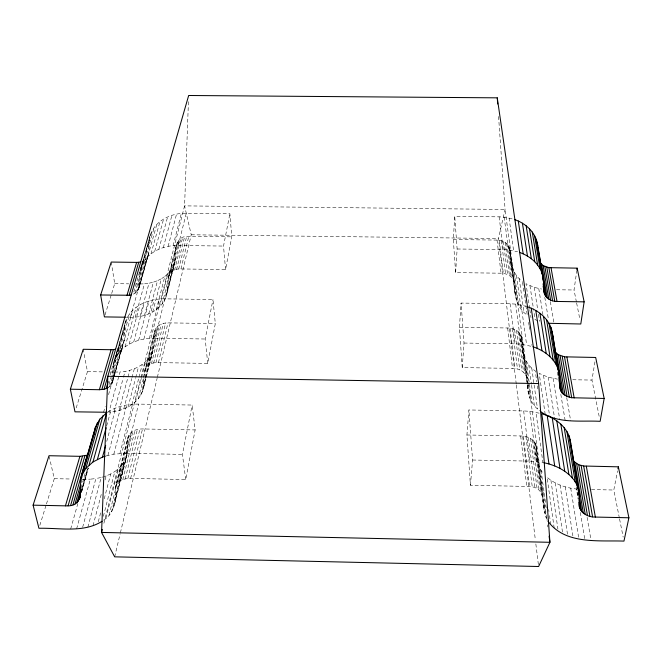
<?xml version="1.0" encoding="UTF-8"?>
<svg xmlns="http://www.w3.org/2000/svg" width="662" height="662" viewBox="0 0 662 662"><rect width="100%" height="100%" fill="white"/><g stroke="black" fill="none" stroke-linecap="round" stroke-linejoin="round"><path stroke-width="0.5" stroke-dasharray="3.31 2.48" d="M125.788 320.954C121.825 329.411 128.428 341.782 119.474 347.641L108.105 387.618C117.348 381.784 110.422 369.156 114.46 360.6L125.788 320.954C131.531 305.389 149.355 298.479 164.888 298.843L212.974 299.53L215.307 323.577L207.752 363.413L158.45 362.611C142.984 361.833 143.323 376.082 143.563 387.816C140.236 403.381 123.587 411.408 108.907 412.211L120.054 371.945C135.685 371.283 153.327 360.906 154.014 343.768C154.867 338.042 152.616 330.553 157.713 326.234C160.552 323.826 164.325 322.841 167.999 322.866L215.307 323.577M103.586 520.167C115.171 513.191 115.958 498.734 115.461 486.711L127.94 437.218C129.744 431.144 136.761 428.819 142.512 428.951L195.133 429.928L192.162 405.053L138.59 404.101C127.799 404.019 116.653 406.17 107.55 412.219M114.592 504.163L126.947 454.529L127.94 437.218M150.448 234.629C146.625 243.128 153.088 256.566 142.611 261.242L133.186 294.201C143.968 289.551 137.257 275.822 141.155 267.175L150.448 234.629C155.587 220.156 171.723 212.907 186.279 213.255L229.888 213.76L231.766 236.839L225.56 269.542L180.949 268.946C164.01 268.11 169.149 286.588 166.005 297.106C160.005 312.621 141.742 318.472 126.368 317.222M188.438 101.683L184.574 205.874L103.346 525.421M167.081 293.34L175.298 260.348C175.331 250.468 174.917 235.531 188.786 236.317L231.766 236.839M526.687 311.148L527.258 315.12C516.128 307.756 514.266 293.787 514.101 281.557C512.438 276.071 506.447 273.232 501.043 273.207L455.622 272.603L453.321 239.545L454.736 216.333L499.115 216.846L504.163 217.153L513.82 219.254M455.622 272.603L457.128 248.995L454.736 216.333M527.597 384.15C529.277 375.114 521.11 367.948 512.52 368.411L462.233 367.584L459.428 327.26L461.083 303.072L510.104 303.775L515.681 304.115L526.331 306.341M462.233 367.584L464.012 343.04L461.083 303.072M547.151 519.62C540.209 506.066 549.228 486.082 526.753 486.421L470.425 485.279L466.925 434.984L468.911 409.968L523.659 410.937L529.873 411.325L541.748 413.684M470.425 485.279L472.577 460.016L468.911 409.968M576.42 301.996L574.037 289.997L576.734 271.139M599.151 416.29L591.944 380.071L595.022 361.402M115.461 486.711C117.381 480.455 124.729 478.287 130.637 478.411L185.724 479.528L195.133 429.928M619.384 518.065L613.806 490.021L617.555 470.864M185.724 479.528L182.431 454.397L192.162 405.053M207.752 363.413L205.187 339.01L212.974 299.53M225.56 269.542L223.516 246.065L229.888 213.76M516.269 384.068L498.453 238.527L505.065 209.465L498.544 116.272M114.683 556.841L120.17 533.762M120.41 532.761L157.134 378.259M157.374 377.249L191.244 234.787L184.574 205.874L505.065 209.465L547.019 520.795M130.637 478.411L142.512 428.951M158.45 362.611L167.999 322.866M180.949 268.946L188.786 236.317M127.882 478.51L139.881 429.059M155.984 362.718L165.624 322.973M178.715 269.062L186.634 236.433M125.25 478.924L137.365 429.464M153.625 363.124L163.357 323.387M176.572 269.467L184.566 236.831M122.818 479.627L135.031 430.176M151.424 363.827L161.247 324.074M174.569 270.146L182.638 237.501M115.023 500.025L127.402 450.425M144.035 383.77L154.014 343.768M167.577 289.435L175.794 256.492M113.425 508.126L126.947 454.529M142.438 391.697L145.681 378.664M145.93 377.663L152.425 351.605M166.005 297.106L175.298 260.348M143.563 387.816L153.534 347.765M120.641 480.612L132.946 431.152M149.455 364.795L159.352 325.034M172.774 271.089L180.9 238.436M109.015 515.334L121.51 465.643L125.797 458.468M138.325 398.781L143.497 378.201M143.745 377.224L148.429 358.614M162.165 303.982L170.498 270.841L174.238 264.055M117.265 483.301L129.694 433.825M146.376 367.435L156.373 327.64M169.944 273.646L178.161 240.951M118.771 481.845L131.15 432.377M147.758 366.003L157.713 326.234M171.218 272.264L179.394 239.594M111.555 511.867L123.976 462.192M106.127 455.944L113.806 454.149L126.293 453.304L138.59 404.101M140.683 395.371L144.945 378.308M145.193 377.307L150.713 355.237M114.46 360.6C120.509 344.554 139.086 337.868 155.049 338.224L172.625 267.572M141.155 267.175C146.509 252.288 163.282 245.139 178.219 245.494L186.279 213.255M144.697 370.77L154.734 330.934M168.371 276.873L176.622 244.129M115.205 488.581L128.618 435.447M144.432 372.59L155.38 329.221M168.098 278.636L177.234 242.474M105.846 518.487L118.448 468.787L121.51 465.643M135.412 401.884L141.378 378.35M141.627 377.373L145.599 361.684M159.468 307.002L167.883 273.82L170.498 270.841M103.363 516.31L114.824 471.567L118.448 468.787M131.97 404.639L138.763 378.151M139.012 377.175L142.28 364.414M156.306 309.692L164.813 276.476L167.883 273.82M119.954 453.453L132.541 404.259M149.38 338.406L159.451 299.025M173.096 245.685L181.338 213.454M98.315 521.697L100.897 511.751M104.248 498.825L110.695 473.967L114.824 471.567M128.064 407.022L135.453 378.556M135.71 377.572L138.507 366.773M152.715 312.009L161.346 278.768L164.813 276.476M113.806 454.149L126.665 404.962M143.877 339.101L154.172 299.721M168.107 246.38L176.539 214.14M93.036 525.661L101.675 492.851M105.076 479.925L106.127 475.945L110.695 473.967M123.744 408.992L131.755 378.548M132.011 377.563L134.336 368.726M148.76 313.937L157.515 280.671L161.346 278.768M87.88 527.192L101.17 477.484L102.817 476.971M119.069 410.523L129.835 370.257M144.482 315.443L153.385 282.161L157.515 280.671M107.956 455.365L121.063 406.178M138.615 340.318L149.115 300.929M163.34 247.563L171.93 215.307M82.651 527.275L95.891 478.56L101.17 477.484M114.096 411.599L123.182 378.209M123.446 377.224L125.052 371.332M139.955 316.51L149 283.22L153.385 282.161M106.748 441.355L115.817 407.908M133.683 342.022L144.366 302.617M158.847 249.226L167.602 216.946M106.665 425.848L111.001 410.109M129.148 344.199L140.005 304.76M154.709 251.328L163.605 219.023M76.618 528.864L90.371 479.164L95.891 478.56M135.222 317.123L144.44 283.832L149 283.22M125.077 346.797L136.074 307.333M150.986 253.844L160.005 221.497M81.302 492.032L87.996 468.274M112.863 380.005L124.1 340.111M139.376 285.91L148.627 253.066M81.31 492.636L88.278 467.877M112.035 383.505L113.682 377.654M113.955 376.686L132.648 310.288M138.565 289.294L156.844 224.352M81.939 490.898L88.344 468.125M112.648 381.8L123.877 341.882M139.144 287.647L148.396 254.779M81.078 487.712L85.564 471.857M109.735 386.451L112.226 377.671M112.499 376.703L121.055 346.474M136.43 292.157L145.748 259.223M81.658 489.276L87.252 469.466M111.059 385.061L122.329 345.109M137.646 290.808L146.939 257.899M70.677 528.971L77.959 503.137M81.045 492.205L84.686 479.288L90.371 479.164M103.553 412.352L105.217 406.46M108.535 394.676L114.907 372.094L120.054 371.945M130.356 317.28L139.74 283.998L144.44 283.832M116.181 356.744L127.468 317.156M142.777 263.451L152.037 230.964M113.012 368.784L124.332 329.031M139.699 275.078L149 242.4M80.996 482.954L82.973 476.019M134.924 293.299L144.291 260.348M118.548 353.119L129.769 313.573M144.978 259.959L154.18 227.521M110.107 374.899L117.364 349.536M113.401 364.63L124.737 324.934M140.121 271.072L149.438 238.461M39.828 525.355L46.158 504.932M46.456 503.964L54.292 478.676L49.22 456.714M76.213 407.916L87.458 371.639L83.205 349.279M105.018 314.938L111.382 294.408M111.688 293.432L114.716 283.65L111.39 263.037M117.637 348.56L119.474 347.641M103.644 476.714L106.127 475.945M191.244 234.787L498.453 238.527M453.321 239.545L497.046 240.083C502.863 240.016 509.417 243.782 509.947 250.046L517.014 302.104M178.219 245.494L223.516 246.065M457.128 248.995L503.252 249.566L508.499 249.888L517.552 251.775M114.716 283.65L128.734 283.841M135.735 283.94L139.74 283.998M556.527 289.749L574.037 289.997M459.428 327.26L507.646 327.98C513.836 327.955 521.151 331.612 521.797 338.398L528.019 384.125M155.049 338.224L205.187 339.01M464.012 343.04L515.177 343.843L520.986 344.199L532.099 346.483L531.809 344.472M87.458 371.639L103.719 371.903M110.835 372.027L114.907 372.094M572.729 379.748L591.944 380.071M466.925 434.984L520.671 435.977C527.25 436.018 535.508 439.427 536.328 446.8L545.885 517.295M126.293 453.304L182.431 454.397M472.577 460.016L530.005 461.133L542.881 462.481L535.939 412.244M54.292 478.676L71.513 479.023M81.641 479.23L84.686 479.288M591.48 489.566L613.806 490.021M554.202 528.152L547.077 477.31C555.253 484.336 565.869 487.844 576.461 489.019L578.141 499.214M545.223 414.47L539.191 373.401L548.21 377.224L557.462 379.136M529.674 308.624L526.017 283.733L534.251 287.399L541.582 289.037M537.751 320.64L535.095 319.647L533.737 310.685M527.341 385.234C527.722 395.007 531.429 404.962 539.679 410.746M521.797 338.398C521.284 350.529 524.469 363.86 535.244 370.885L536.824 381.891M509.947 250.046C509.641 261.581 512.338 274.333 522.409 281.317M536.328 446.8C536.609 456.234 536.915 466.685 543.792 474M576.619 302.997L580.003 319.994M619.582 519.066L623.174 537.089M550.329 301.624L554.077 323.602M566.713 397.68L570.652 420.784M587.12 517.378L591.042 540.374M557.363 372.094L558.091 376.388M558.207 377.191L558.596 379.442M576.37 486.959L577.082 491.171M577.206 492.032L577.926 496.243M578.05 497.104L578.431 499.289M544.785 297.329L548.417 319.299M560.813 394.337L565.133 420.444M580.334 512.471L584.885 539.993M538.76 288.591L542.923 314.541M553.159 378.474L559.754 419.634M570.735 488.175L578.902 539.133M534.251 287.399L537.817 310.337M538.438 314.326L539.522 321.302M548.21 377.224L554.599 418.351M565.249 486.86L573.168 537.801M529.981 285.769L533.589 309.684M543.527 375.519L549.733 416.63M560.069 485.089L567.756 536.005M529.815 309.617L530.99 317.578M555.277 482.896L562.75 533.787M528.64 322.394L529.07 325.406M529.211 326.416L529.65 329.419M522.558 282.31L524.122 293.249M524.263 294.242L526.547 310.147M537.395 385.896L537.825 388.9M550.925 480.289L557.917 529.12M519.215 278.545L523.948 312.307M531.752 368.006L533.994 384.001M534.135 385.003L537.503 409M509.086 217.963L513.613 250.716M521.118 304.975L526.654 345.084M516.476 275.458L521.11 309.171M528.764 364.795L531.437 384.25M531.578 385.267L534.399 405.748M548.682 509.566L548.963 511.602M549.518 515.665L550.635 523.791M514.225 272.099L518.785 305.753M526.315 361.303L531.867 402.206M541.111 470.401L546.2 507.977M547.573 524.892L547.846 526.944M528.152 385.143L529.939 398.416M509.641 248.283L514.101 281.557M521.466 336.561L526.902 377.133M535.988 444.905L542.757 495.466M508.987 246.603L515.814 298.264M520.762 334.807L527.291 384.241M527.424 385.267L528.648 394.444M535.219 443.093L544.495 513.224M510.75 260.811L515.218 294.292M522.591 349.586L527.209 384.217M537.089 458.327L543.85 509.004M508.002 245.031L512.405 278.255M519.687 333.176L525.065 373.699M534.035 441.405L540.738 491.932M504.163 217.153L508.499 249.888M515.681 304.115L520.986 344.199M529.873 411.325L536.526 461.538M506.711 243.624L511.072 276.824M518.28 331.712L523.592 372.209M532.48 439.882L539.116 490.393M505.147 242.416L509.45 275.591M516.567 330.446L521.813 370.927M530.585 438.567L537.139 489.061M503.352 241.44L507.589 274.589M514.589 329.419L519.761 369.876M528.4 437.499L534.846 487.968M499.115 216.846L503.252 249.566M510.104 303.775L515.177 343.843M523.659 410.937L530.005 461.133M501.374 240.711L505.528 273.845M512.413 328.65L517.485 369.098M525.976 436.697L532.306 487.158M499.247 240.256L503.327 273.381M510.079 328.17L515.053 368.602M523.377 436.184L529.592 486.636M516.393 385.094L535.351 539.861M535.848 543.957L538.487 565.48M497.046 240.083L501.043 273.207M507.646 327.98L512.52 368.411M520.671 435.977L526.753 486.421M527.664 385.176L528.028 390.332"/><path stroke-width="0.99" d="M81.459 476.102L85.837 468.439L92.97 461.968L106.69 412.749L99.813 419.17L95.56 426.775L81.459 476.102C78.447 488.879 85.415 507.092 65.43 505.851L33.1 505.164L38.926 528.276C59.704 527.763 83.255 533.142 102.089 521.284M94.194 434.247L94.335 432.559M576.875 270.146L577.156 268.16L548.872 267.647L543.105 265.545L540.341 262.988M577.156 268.16L584.141 301.847L580.797 323.999L549.071 323.296M604.166 398.458L571.695 397.746L567.102 396.513L563.387 394.246L561.972 392.798L555.17 351.961L558.19 354.617L564.512 356.826L595.676 357.472L604.166 398.458L600.153 421.322C580.607 420.271 558.231 424.077 541.127 411.921M617.944 468.845L618.341 466.834L583.669 466.007L578.77 464.741L573.83 461.439M618.341 466.834L628.9 517.775L623.968 541.102C598.953 540.2 565.017 544.843 547.995 521.176M102.329 529.426L101.559 532.43L114.683 556.841L538.611 566.507L549.923 542.302L538.653 383.555L497.261 97.835L188.67 95.494L104.083 389.223L99.383 389.719L70.362 389.215L74.996 411.838L107.12 412.26M94.484 430.871L95.56 426.775M92.97 461.968L102.478 457.094L105.68 445.294M97.455 459.312L106.127 427.817M79.357 499.57L80.474 495.606M89.08 465.022L102.941 415.786M79.986 497.832L80.541 495.846M76.875 502.566L80.516 489.69M78.306 501.159L80.541 493.24M83.288 472.147L97.339 422.853M75.087 503.757L80.433 484.932M85.837 468.439L99.813 419.17M72.994 504.701L87.161 455.166L79.912 456.325L48.988 455.721L33.1 505.164M104.083 389.223L106.201 388.553L108.154 381.726M80.383 480.24L94.203 431.864M70.644 505.371L84.901 455.837M68.103 505.76L82.469 456.226M101.791 389.612L113.392 349.619L115.593 349.23M125.366 317.206L104.414 316.899L100.649 294.987L129.156 295.252L138.722 262.276L140.741 261.895M65.43 505.851L79.912 456.325M99.383 389.719L111.075 349.726L113.392 349.619M126.98 295.36L136.62 262.392L138.722 262.276M70.362 389.215L83.205 349.279L111.075 349.726M100.649 294.987L111.233 262.053L136.62 262.392M106.201 388.553L107.476 387.932M102.478 457.094L105.217 456.234M129.156 295.252L131.25 294.863M543.816 290.246C543.759 297.155 550.66 301.624 557.023 301.458L584.141 301.847M538.653 383.555L107.84 376.289L101.559 532.43L549.923 542.302L549.088 536.162M578.886 502.185C577.926 511.552 586.979 517.386 595.361 517.063L628.9 517.775M543.75 462.688C554.499 464.923 565.1 469.739 572.423 478.129C580.16 486.272 579.233 497.965 579.895 508.275M578.638 490.352L570.181 439.758C567.086 426.22 554.4 417.441 541.748 413.684L548.972 463.954M532.951 346.797C543.469 350.19 553.415 357.315 557.627 367.84C561.393 375.71 557.147 385.474 561.972 392.798M527.151 306.655C538.661 310.37 549.419 319.175 552.091 331.422L558.86 371.97M519.455 252.396C527.879 255.275 535.566 260.853 540.002 268.673C544.429 276.137 543.245 285.065 544.321 293.291M514.713 219.602C525.421 223.243 534.954 231.882 537.362 243.227L542.914 276.459M551.041 267.82L557.023 301.458M566.895 357.008L574.177 397.936M586.317 466.205L595.361 517.063M548.872 267.647L554.773 301.284M564.512 356.826L571.695 397.746M583.669 466.007L592.581 516.856M546.795 267.208L552.613 300.829M562.228 356.363L569.312 397.266M581.128 465.51L589.933 516.352M544.859 266.496L550.61 300.109M560.102 355.618L567.102 396.513M578.77 464.741L587.467 515.566M543.105 265.545L548.798 299.141M558.19 354.617L565.108 395.495M576.652 463.698L585.258 514.515M541.59 264.361L547.226 297.941M556.527 353.392L563.387 394.246M574.823 462.424L583.354 513.224M543.444 280.531L537.892 247.232L538.057 250.186M552.091 331.422L559.407 376.198M570.901 445.071L579.184 494.696M540.515 264.006L540.854 266.041M541.193 268.077L541.533 270.104M541.872 272.14L542.203 274.176M542.542 276.203L545.935 296.543M575.535 474.149L575.874 476.185M576.213 478.212L576.552 480.248M576.892 482.275L577.223 484.311M577.562 486.338L577.901 488.374M578.24 490.401L578.58 492.437M578.919 494.464L581.799 511.734M536.237 239.321L541.756 272.487M550.892 327.351L557.627 367.84M568.898 435.546L577.314 486.098M543.105 283.808L544.958 294.979M559.051 379.955L560.913 391.176M578.952 499.909L580.632 510.071M543.146 286.191L543.543 288.483M559.729 386.368L560.234 389.43M534.532 235.573L540.002 268.673M549.046 323.437L555.724 363.868M566.895 431.492L575.237 482.002M532.265 232.031L537.652 265.065M546.572 319.738L553.167 360.12M564.189 427.66L572.423 478.129M529.459 228.762L534.755 261.73M543.519 316.32L549.99 356.636M560.822 424.102L568.915 474.522M526.166 225.8L531.338 258.718M539.902 313.217L546.233 353.483M556.825 420.875L564.744 471.261M522.426 223.202L527.457 256.07M535.798 310.495L541.955 350.719M552.274 418.036L559.986 468.373M518.288 221.009L523.17 253.836M531.247 308.194L537.221 348.369M547.226 415.628L554.698 465.932M537.362 243.227L537.759 246.231M570.181 439.758L570.727 444.061M497.261 97.835L497.692 103.984M552.629 335.584L552.737 337.628"/></g></svg>
